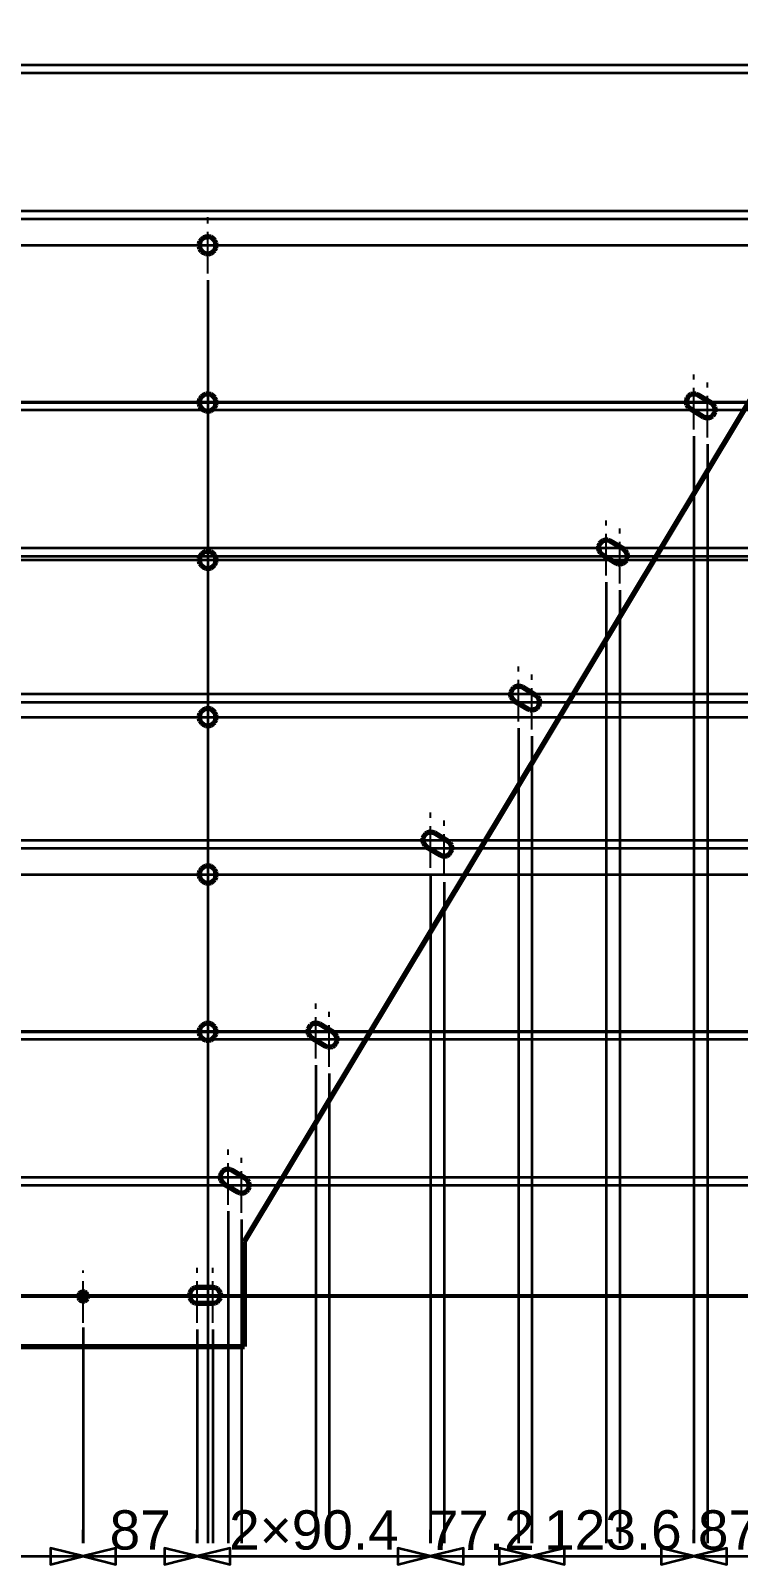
# Model space of a CAD drawing. Header units: millimetres. Extents: x 0 to 420, y 0 to 297.
# Drawn here: x 274 to 328, y 107.5 to 224.5 of the extents above; entities that cross this region are included whole.
import ezdxf
from ezdxf.enums import TextEntityAlignment as Align

# ---------------------------------------------------------------- set-up
doc = ezdxf.new("R2010")
doc.units = ezdxf.units.MM
doc.linetypes.add('CENTER', pattern=[5.08, 3.175, -0.635, 0.635, -0.635])
doc.linetypes.add('DASHED', pattern=[1.524, 1.27, -0.254])
doc.styles.add('GOST', font='Arial')

msp = doc.modelspace()

# ---------------------------------------------------------------- linework, layer by layer
at = {"color": 1, "lineweight": 70}
for p, q in [((290.35, 132.1), (365.09, 256.5)), ((286.96, 208.38), (286.9, 208.2)), ((287.07, 208.54), (286.96, 208.38)), ((287.22, 208.66), (287.07, 208.54)), ((287.4, 208.73), (287.22, 208.66)), ((287.6, 208.75), (287.4, 208.73)), ((287.78, 208.71), (287.6, 208.75)), ((287.95, 208.61), (287.78, 208.71)), ((288.08, 208.47), (287.95, 208.61)), ((288.17, 208.29), (288.08, 208.47)), ((288.2, 208.1), (288.17, 208.29)), ((286.9, 208.2), (286.9, 208)), ((286.9, 208), (286.96, 207.82)), ((286.96, 207.82), (287.07, 207.66)), ((287.07, 207.66), (287.22, 207.54)), ((287.22, 207.54), (287.4, 207.47)), ((287.4, 207.47), (287.6, 207.45)), ((287.6, 207.45), (287.78, 207.49)), ((287.78, 207.49), (287.95, 207.59)), ((287.95, 207.59), (288.08, 207.73)), ((288.08, 207.73), (288.17, 207.91)), ((288.17, 207.91), (288.2, 208.1)), ((287.22, 196.66), (287.07, 196.54)), ((287.4, 196.73), (287.22, 196.66)), ((287.6, 196.75), (287.4, 196.73)), ((287.78, 196.71), (287.6, 196.75)), ((287.95, 196.61), (287.78, 196.71)), ((288.08, 196.47), (287.95, 196.61)), ((324.24, 196.61), (324.12, 196.46)), ((324.4, 196.71), (324.24, 196.61)), ((324.58, 196.75), (324.4, 196.71)), ((324.77, 196.74), (324.58, 196.75)), ((324.94, 196.67), (324.77, 196.74)), ((325.97, 196.05), (324.94, 196.67)), ((286.96, 196.38), (286.9, 196.2)), ((286.9, 196.2), (286.9, 196)), ((286.9, 196), (286.96, 195.82)), ((287.07, 196.54), (286.96, 196.38)), ((286.96, 195.82), (287.07, 195.66)), ((287.07, 195.66), (287.22, 195.54)), ((287.22, 195.54), (287.4, 195.47)), ((287.4, 195.47), (287.6, 195.45)), ((287.6, 195.45), (287.78, 195.49)), ((287.78, 195.49), (287.95, 195.59)), ((287.95, 195.59), (288.08, 195.73)), ((288.17, 196.29), (288.08, 196.47)), ((288.08, 195.73), (288.17, 195.91)), ((288.2, 196.1), (288.17, 196.29)), ((288.17, 195.91), (288.2, 196.1)), ((324.05, 196.29), (324.04, 196.1)), ((324.04, 196.1), (324.08, 195.92)), ((324.12, 196.46), (324.05, 196.29)), ((324.08, 195.92), (324.18, 195.76)), ((324.18, 195.76), (324.33, 195.64)), ((324.33, 195.64), (325.35, 195.02)), ((326.12, 195.93), (325.97, 196.05)), ((326.22, 195.77), (326.12, 195.93)), ((326.18, 195.23), (326.25, 195.4)), ((326.26, 195.59), (326.22, 195.77)), ((326.25, 195.4), (326.26, 195.59)), ((325.35, 195.02), (325.53, 194.95)), ((325.53, 194.95), (325.72, 194.94)), ((325.72, 194.94), (325.9, 194.98)), ((325.9, 194.98), (326.06, 195.08)), ((326.06, 195.08), (326.18, 195.23)), ((317.35, 185.15), (317.34, 184.96)), ((317.34, 184.96), (317.39, 184.78)), ((317.42, 185.32), (317.35, 185.15)), ((317.55, 185.46), (317.42, 185.32)), ((317.7, 185.56), (317.55, 185.46)), ((317.89, 185.61), (317.7, 185.56)), ((318.07, 185.6), (317.89, 185.61)), ((318.25, 185.52), (318.07, 185.6)), ((319.28, 184.91), (318.25, 185.52)), ((319.42, 184.79), (319.28, 184.91)), ((286.96, 184.38), (286.9, 184.2)), ((286.9, 184.2), (286.9, 184)), ((286.9, 184), (286.96, 183.82)), ((287.07, 184.54), (286.96, 184.38)), ((286.96, 183.82), (287.07, 183.66)), ((287.22, 184.66), (287.07, 184.54)), ((287.4, 184.73), (287.22, 184.66)), ((287.6, 184.75), (287.4, 184.73)), ((287.78, 184.71), (287.6, 184.75)), ((287.95, 184.61), (287.78, 184.71)), ((288.08, 184.47), (287.95, 184.61)), ((287.95, 183.59), (288.08, 183.73)), ((288.17, 184.29), (288.08, 184.47)), ((288.08, 183.73), (288.17, 183.91)), ((288.2, 184.1), (288.17, 184.29)), ((288.17, 183.91), (288.2, 184.1)), ((317.39, 184.78), (317.49, 184.62)), ((317.49, 184.62), (317.63, 184.5)), ((317.63, 184.5), (318.66, 183.88)), ((318.66, 183.88), (318.83, 183.81)), ((318.83, 183.81), (319.02, 183.79)), ((319.02, 183.79), (319.2, 183.84)), ((319.2, 183.84), (319.36, 183.94)), ((319.36, 183.94), (319.48, 184.08)), ((319.52, 184.63), (319.42, 184.79)), ((319.48, 184.08), (319.55, 184.26)), ((319.57, 184.44), (319.52, 184.63)), ((319.55, 184.26), (319.57, 184.44)), ((287.07, 183.66), (287.22, 183.54)), ((287.22, 183.54), (287.4, 183.47)), ((287.4, 183.47), (287.6, 183.45)), ((287.6, 183.45), (287.78, 183.49)), ((287.78, 183.49), (287.95, 183.59)), ((311.01, 174.42), (310.85, 174.32)), ((311.19, 174.46), (311.01, 174.42)), ((311.38, 174.45), (311.19, 174.46)), ((311.55, 174.38), (311.38, 174.45)), ((312.58, 173.76), (311.55, 174.38)), ((310.66, 174), (310.65, 173.81)), ((310.65, 173.81), (310.69, 173.63)), ((310.73, 174.18), (310.66, 174)), ((310.69, 173.63), (310.79, 173.47)), ((310.85, 174.32), (310.73, 174.18)), ((310.79, 173.47), (310.93, 173.35)), ((310.93, 173.35), (311.96, 172.73)), ((312.72, 173.64), (312.58, 173.76)), ((312.82, 173.48), (312.72, 173.64)), ((312.87, 173.3), (312.82, 173.48)), ((312.86, 173.11), (312.87, 173.3)), ((286.96, 172.38), (286.9, 172.2)), ((286.9, 172.2), (286.9, 172)), ((286.9, 172), (286.96, 171.82)), ((287.07, 172.54), (286.96, 172.38)), ((287.22, 172.66), (287.07, 172.54)), ((287.4, 172.73), (287.22, 172.66)), ((287.6, 172.75), (287.4, 172.73)), ((287.78, 172.71), (287.6, 172.75)), ((287.95, 172.61), (287.78, 172.71)), ((288.08, 172.47), (287.95, 172.61)), ((288.17, 172.29), (288.08, 172.47)), ((288.2, 172.1), (288.17, 172.29)), ((288.17, 171.91), (288.2, 172.1)), ((311.96, 172.73), (312.14, 172.66)), ((312.14, 172.66), (312.32, 172.65)), ((312.32, 172.65), (312.51, 172.7)), ((312.51, 172.7), (312.67, 172.8)), ((312.67, 172.8), (312.79, 172.94)), ((312.79, 172.94), (312.86, 173.11)), ((286.96, 171.82), (287.07, 171.66)), ((287.07, 171.66), (287.22, 171.54)), ((287.22, 171.54), (287.4, 171.47)), ((287.4, 171.47), (287.6, 171.45)), ((287.6, 171.45), (287.78, 171.49)), ((287.78, 171.49), (287.95, 171.59)), ((287.95, 171.59), (288.08, 171.73)), ((288.08, 171.73), (288.17, 171.91)), ((303.96, 162.86), (303.95, 162.67)), ((303.95, 162.67), (304, 162.49)), ((304.03, 163.03), (303.96, 162.86)), ((304.15, 163.18), (304.03, 163.03)), ((304.31, 163.28), (304.15, 163.18)), ((304.5, 163.32), (304.31, 163.28)), ((304.68, 163.31), (304.5, 163.32)), ((304.86, 163.24), (304.68, 163.31)), ((305.89, 162.62), (304.86, 163.24)), ((304, 162.49), (304.1, 162.33)), ((304.1, 162.33), (304.24, 162.21)), ((304.24, 162.21), (305.27, 161.59)), ((305.27, 161.59), (305.44, 161.52)), ((305.44, 161.52), (305.63, 161.51)), ((305.63, 161.51), (305.81, 161.55)), ((305.81, 161.55), (305.97, 161.65)), ((306.03, 162.5), (305.89, 162.62)), ((305.97, 161.65), (306.09, 161.8)), ((306.13, 162.34), (306.03, 162.5)), ((306.09, 161.8), (306.16, 161.97)), ((306.17, 162.16), (306.13, 162.34)), ((306.16, 161.97), (306.17, 162.16)), ((286.96, 160.38), (286.9, 160.2)), ((287.07, 160.54), (286.96, 160.38)), ((287.22, 160.66), (287.07, 160.54)), ((287.4, 160.73), (287.22, 160.66)), ((287.6, 160.75), (287.4, 160.73)), ((287.78, 160.71), (287.6, 160.75)), ((287.95, 160.61), (287.78, 160.71)), ((288.08, 160.47), (287.95, 160.61)), ((288.17, 160.29), (288.08, 160.47)), ((288.2, 160.1), (288.17, 160.29)), ((286.9, 160.2), (286.9, 160)), ((286.9, 160), (286.96, 159.82)), ((286.96, 159.82), (287.07, 159.66)), ((287.07, 159.66), (287.22, 159.54)), ((287.22, 159.54), (287.4, 159.47)), ((287.4, 159.47), (287.6, 159.45)), ((287.6, 159.45), (287.78, 159.49)), ((287.78, 159.49), (287.95, 159.59)), ((287.95, 159.59), (288.08, 159.73)), ((288.08, 159.73), (288.17, 159.91)), ((288.17, 159.91), (288.2, 160.1)), ((287.22, 148.66), (287.07, 148.54)), ((287.4, 148.73), (287.22, 148.66)), ((287.6, 148.75), (287.4, 148.73)), ((287.78, 148.71), (287.6, 148.75)), ((287.95, 148.61), (287.78, 148.71)), ((288.08, 148.47), (287.95, 148.61)), ((295.4, 148.61), (295.28, 148.46)), ((295.56, 148.7), (295.4, 148.61)), ((295.74, 148.75), (295.56, 148.7)), ((295.93, 148.74), (295.74, 148.75)), ((296.1, 148.67), (295.93, 148.74)), ((297.13, 148.05), (296.1, 148.67)), ((286.96, 148.38), (286.9, 148.2)), ((286.9, 148.2), (286.9, 148)), ((286.9, 148), (286.96, 147.82)), ((287.07, 148.54), (286.96, 148.38)), ((286.96, 147.82), (287.07, 147.66)), ((287.07, 147.66), (287.22, 147.54)), ((287.22, 147.54), (287.4, 147.47)), ((287.4, 147.47), (287.6, 147.45)), ((287.6, 147.45), (287.78, 147.49)), ((287.78, 147.49), (287.95, 147.59)), ((287.95, 147.59), (288.08, 147.73)), ((288.17, 148.29), (288.08, 148.47)), ((288.08, 147.73), (288.17, 147.91)), ((288.2, 148.1), (288.17, 148.29)), ((288.17, 147.91), (288.2, 148.1)), ((295.21, 148.29), (295.19, 148.1)), ((295.19, 148.1), (295.24, 147.92)), ((295.28, 148.46), (295.21, 148.29)), ((295.24, 147.92), (295.34, 147.76)), ((295.34, 147.76), (295.48, 147.64)), ((295.48, 147.64), (296.51, 147.02)), ((297.27, 147.93), (297.13, 148.05)), ((297.37, 147.77), (297.27, 147.93)), ((297.42, 147.59), (297.37, 147.77)), ((297.41, 147.4), (297.42, 147.59)), ((296.51, 147.02), (296.69, 146.95)), ((296.69, 146.95), (296.87, 146.94)), ((296.87, 146.94), (297.06, 146.98)), ((297.06, 146.98), (297.21, 147.08)), ((297.21, 147.08), (297.34, 147.23)), ((297.34, 147.23), (297.41, 147.4)), ((288.51, 137.14), (288.5, 136.96)), ((288.5, 136.96), (288.54, 136.77)), ((288.58, 137.32), (288.51, 137.14)), ((288.7, 137.46), (288.58, 137.32)), ((288.86, 137.56), (288.7, 137.46)), ((289.04, 137.61), (288.86, 137.56)), ((289.23, 137.59), (289.04, 137.61)), ((289.41, 137.52), (289.23, 137.59)), ((290.43, 136.91), (289.41, 137.52)), ((290.58, 136.78), (290.43, 136.91)), ((288.54, 136.77), (288.64, 136.62)), ((288.64, 136.62), (288.79, 136.49)), ((288.79, 136.49), (289.82, 135.88)), ((289.82, 135.88), (289.99, 135.81)), ((289.99, 135.81), (290.18, 135.79)), ((290.18, 135.79), (290.36, 135.84)), ((290.36, 135.84), (290.52, 135.94)), ((290.52, 135.94), (290.64, 136.08)), ((290.68, 136.63), (290.58, 136.78)), ((290.64, 136.08), (290.71, 136.26)), ((290.72, 136.44), (290.68, 136.63)), ((290.71, 136.26), (290.72, 136.44)), ((290.35, 124.1), (290.35, 132.1)), ((277.76, 128.11), (277.7, 127.97)), ((277.7, 127.97), (277.7, 127.83)), ((277.7, 127.83), (277.76, 127.69)), ((277.87, 128.2), (277.76, 128.11)), ((277.76, 127.69), (277.87, 127.6)), ((278.01, 128.25), (277.87, 128.2)), ((277.87, 127.6), (278.01, 127.55)), ((278.16, 128.23), (278.01, 128.25)), ((278.01, 127.55), (278.16, 127.57)), ((278.28, 128.16), (278.16, 128.23)), ((278.16, 127.57), (278.28, 127.64)), ((278.37, 128.04), (278.28, 128.16)), ((278.28, 127.64), (278.37, 127.76)), ((278.4, 127.9), (278.37, 128.04)), ((278.37, 127.76), (278.4, 127.9)), ((286.18, 128.19), (286.15, 128)), ((286.15, 128), (286.18, 127.81)), ((286.26, 128.35), (286.18, 128.19)), ((286.18, 127.81), (286.26, 127.65)), ((286.39, 128.49), (286.26, 128.35)), ((286.26, 127.65), (286.39, 127.51)), ((286.56, 128.57), (286.39, 128.49)), ((286.75, 128.6), (286.56, 128.57)), ((287.95, 128.6), (286.75, 128.6)), ((288.13, 128.57), (287.95, 128.6)), ((288.3, 128.49), (288.13, 128.57)), ((288.43, 128.35), (288.3, 128.49)), ((288.3, 127.51), (288.43, 127.65)), ((288.52, 128.19), (288.43, 128.35)), ((288.43, 127.65), (288.52, 127.81)), ((288.55, 128), (288.52, 128.19)), ((288.52, 127.81), (288.55, 128)), ((286.39, 127.51), (286.56, 127.43)), ((286.56, 127.43), (286.75, 127.4)), ((286.75, 127.4), (287.95, 127.4)), ((287.95, 127.4), (288.13, 127.43)), ((288.13, 127.43), (288.3, 127.51)), ((272.55, 124.1), (290.35, 124.1))]:
    msp.add_line(p, q, dxfattribs=at)
at = {"color": 5, "linetype": 'DASHED', "lineweight": 35}
for p, q in [((290.35, 132.1), (365.09, 256.5)), ((286.9, 208.2), (286.96, 208.38)), ((286.96, 208.38), (287.07, 208.54)), ((287.07, 208.54), (287.22, 208.66)), ((287.22, 208.66), (287.4, 208.73)), ((287.4, 208.73), (287.6, 208.75)), ((287.6, 208.75), (287.78, 208.71)), ((287.78, 208.71), (287.95, 208.61)), ((287.95, 208.61), (288.08, 208.47)), ((288.08, 208.47), (288.17, 208.29)), ((288.17, 208.29), (288.2, 208.1)), ((286.9, 208), (286.9, 208.2)), ((286.96, 207.82), (286.9, 208)), ((287.07, 207.66), (286.96, 207.82)), ((287.22, 207.54), (287.07, 207.66)), ((287.4, 207.47), (287.22, 207.54)), ((287.6, 207.45), (287.4, 207.47)), ((287.78, 207.49), (287.6, 207.45)), ((287.95, 207.59), (287.78, 207.49)), ((288.08, 207.73), (287.95, 207.59)), ((288.17, 207.91), (288.08, 207.73)), ((288.2, 208.1), (288.17, 207.91)), ((287.07, 196.54), (287.22, 196.66)), ((287.22, 196.66), (287.4, 196.73)), ((287.4, 196.73), (287.6, 196.75)), ((287.6, 196.75), (287.78, 196.71)), ((287.78, 196.71), (287.95, 196.61)), ((287.95, 196.61), (288.08, 196.47)), ((324.12, 196.46), (324.24, 196.61)), ((324.24, 196.61), (324.4, 196.71)), ((324.4, 196.71), (324.58, 196.75)), ((324.58, 196.75), (324.77, 196.74)), ((324.77, 196.74), (324.94, 196.67)), ((324.94, 196.67), (325.97, 196.05)), ((286.9, 196.2), (286.96, 196.38)), ((286.9, 196), (286.9, 196.2)), ((286.96, 195.82), (286.9, 196)), ((286.96, 196.38), (287.07, 196.54)), ((287.07, 195.66), (286.96, 195.82)), ((287.22, 195.54), (287.07, 195.66)), ((287.4, 195.47), (287.22, 195.54)), ((287.6, 195.45), (287.4, 195.47)), ((287.78, 195.49), (287.6, 195.45)), ((287.95, 195.59), (287.78, 195.49)), ((288.08, 195.73), (287.95, 195.59)), ((288.08, 196.47), (288.17, 196.29)), ((288.17, 195.91), (288.08, 195.73)), ((288.17, 196.29), (288.2, 196.1)), ((288.2, 196.1), (288.17, 195.91)), ((324.04, 196.1), (324.05, 196.29)), ((324.08, 195.92), (324.04, 196.1)), ((324.05, 196.29), (324.12, 196.46)), ((324.18, 195.76), (324.08, 195.92)), ((324.33, 195.64), (324.18, 195.76)), ((325.35, 195.02), (324.33, 195.64)), ((325.97, 196.05), (326.12, 195.93)), ((326.12, 195.93), (326.22, 195.77)), ((326.25, 195.4), (326.18, 195.23)), ((326.22, 195.77), (326.26, 195.59)), ((326.26, 195.59), (326.25, 195.4)), ((325.53, 194.95), (325.35, 195.02)), ((325.72, 194.94), (325.53, 194.95)), ((325.9, 194.98), (325.72, 194.94)), ((326.06, 195.08), (325.9, 194.98)), ((326.18, 195.23), (326.06, 195.08)), ((317.34, 184.96), (317.35, 185.15)), ((317.39, 184.78), (317.34, 184.96)), ((317.35, 185.15), (317.42, 185.32)), ((317.42, 185.32), (317.55, 185.46)), ((317.55, 185.46), (317.7, 185.56)), ((317.7, 185.56), (317.89, 185.61)), ((317.89, 185.61), (318.07, 185.6)), ((318.07, 185.6), (318.25, 185.52)), ((318.25, 185.52), (319.28, 184.91)), ((319.28, 184.91), (319.42, 184.79)), ((286.9, 184.2), (286.96, 184.38)), ((286.9, 184), (286.9, 184.2)), ((286.96, 183.82), (286.9, 184)), ((286.96, 184.38), (287.07, 184.54)), ((287.07, 183.66), (286.96, 183.82)), ((287.07, 184.54), (287.22, 184.66)), ((287.22, 184.66), (287.4, 184.73)), ((287.4, 184.73), (287.6, 184.75)), ((287.6, 184.75), (287.78, 184.71)), ((287.78, 184.71), (287.95, 184.61)), ((287.95, 184.61), (288.08, 184.47)), ((288.08, 183.73), (287.95, 183.59)), ((288.08, 184.47), (288.17, 184.29)), ((288.17, 183.91), (288.08, 183.73)), ((288.17, 184.29), (288.2, 184.1)), ((288.2, 184.1), (288.17, 183.91)), ((317.49, 184.62), (317.39, 184.78)), ((317.63, 184.5), (317.49, 184.62)), ((318.66, 183.88), (317.63, 184.5)), ((318.83, 183.81), (318.66, 183.88)), ((319.02, 183.79), (318.83, 183.81)), ((319.2, 183.84), (319.02, 183.79)), ((319.36, 183.94), (319.2, 183.84)), ((319.48, 184.08), (319.36, 183.94)), ((319.42, 184.79), (319.52, 184.63)), ((319.55, 184.26), (319.48, 184.08)), ((319.52, 184.63), (319.57, 184.44)), ((319.57, 184.44), (319.55, 184.26)), ((287.22, 183.54), (287.07, 183.66)), ((287.4, 183.47), (287.22, 183.54)), ((287.6, 183.45), (287.4, 183.47)), ((287.78, 183.49), (287.6, 183.45)), ((287.95, 183.59), (287.78, 183.49)), ((310.85, 174.32), (311.01, 174.42)), ((311.01, 174.42), (311.19, 174.46)), ((311.19, 174.46), (311.38, 174.45)), ((311.38, 174.45), (311.55, 174.38)), ((311.55, 174.38), (312.58, 173.76)), ((310.65, 173.81), (310.66, 174)), ((310.69, 173.63), (310.65, 173.81)), ((310.66, 174), (310.73, 174.18)), ((310.79, 173.47), (310.69, 173.63)), ((310.73, 174.18), (310.85, 174.32)), ((310.93, 173.35), (310.79, 173.47)), ((311.96, 172.73), (310.93, 173.35)), ((312.58, 173.76), (312.72, 173.64)), ((312.72, 173.64), (312.82, 173.48)), ((312.82, 173.48), (312.87, 173.3)), ((312.87, 173.3), (312.86, 173.11)), ((286.9, 172.2), (286.96, 172.38)), ((286.9, 172), (286.9, 172.2)), ((286.96, 171.82), (286.9, 172)), ((286.96, 172.38), (287.07, 172.54)), ((287.07, 172.54), (287.22, 172.66)), ((287.22, 172.66), (287.4, 172.73)), ((287.4, 172.73), (287.6, 172.75)), ((287.6, 172.75), (287.78, 172.71)), ((287.78, 172.71), (287.95, 172.61)), ((287.95, 172.61), (288.08, 172.47)), ((288.08, 172.47), (288.17, 172.29)), ((288.17, 172.29), (288.2, 172.1)), ((288.2, 172.1), (288.17, 171.91)), ((312.14, 172.66), (311.96, 172.73)), ((312.32, 172.65), (312.14, 172.66)), ((312.51, 172.7), (312.32, 172.65)), ((312.67, 172.8), (312.51, 172.7)), ((312.79, 172.94), (312.67, 172.8)), ((312.86, 173.11), (312.79, 172.94)), ((287.07, 171.66), (286.96, 171.82)), ((287.22, 171.54), (287.07, 171.66)), ((287.4, 171.47), (287.22, 171.54)), ((287.6, 171.45), (287.4, 171.47)), ((287.78, 171.49), (287.6, 171.45)), ((287.95, 171.59), (287.78, 171.49)), ((288.08, 171.73), (287.95, 171.59)), ((288.17, 171.91), (288.08, 171.73)), ((303.95, 162.67), (303.96, 162.86)), ((304, 162.49), (303.95, 162.67)), ((303.96, 162.86), (304.03, 163.03)), ((304.03, 163.03), (304.15, 163.18)), ((304.15, 163.18), (304.31, 163.28)), ((304.31, 163.28), (304.5, 163.32)), ((304.5, 163.32), (304.68, 163.31)), ((304.68, 163.31), (304.86, 163.24)), ((304.86, 163.24), (305.89, 162.62)), ((304.1, 162.33), (304, 162.49)), ((304.24, 162.21), (304.1, 162.33)), ((305.27, 161.59), (304.24, 162.21)), ((305.44, 161.52), (305.27, 161.59)), ((305.63, 161.51), (305.44, 161.52)), ((305.81, 161.55), (305.63, 161.51)), ((305.97, 161.65), (305.81, 161.55)), ((305.89, 162.62), (306.03, 162.5)), ((306.09, 161.8), (305.97, 161.65)), ((306.03, 162.5), (306.13, 162.34)), ((306.16, 161.97), (306.09, 161.8)), ((306.13, 162.34), (306.17, 162.16)), ((306.17, 162.16), (306.16, 161.97)), ((286.9, 160.2), (286.96, 160.38)), ((286.96, 160.38), (287.07, 160.54)), ((287.07, 160.54), (287.22, 160.66)), ((287.22, 160.66), (287.4, 160.73)), ((287.4, 160.73), (287.6, 160.75)), ((287.6, 160.75), (287.78, 160.71)), ((287.78, 160.71), (287.95, 160.61)), ((287.95, 160.61), (288.08, 160.47)), ((288.08, 160.47), (288.17, 160.29)), ((288.17, 160.29), (288.2, 160.1)), ((286.9, 160), (286.9, 160.2)), ((286.96, 159.82), (286.9, 160)), ((287.07, 159.66), (286.96, 159.82)), ((287.22, 159.54), (287.07, 159.66)), ((287.4, 159.47), (287.22, 159.54)), ((287.6, 159.45), (287.4, 159.47)), ((287.78, 159.49), (287.6, 159.45)), ((287.95, 159.59), (287.78, 159.49)), ((288.08, 159.73), (287.95, 159.59)), ((288.17, 159.91), (288.08, 159.73)), ((288.2, 160.1), (288.17, 159.91)), ((287.07, 148.54), (287.22, 148.66)), ((287.22, 148.66), (287.4, 148.73)), ((287.4, 148.73), (287.6, 148.75)), ((287.6, 148.75), (287.78, 148.71)), ((287.78, 148.71), (287.95, 148.61)), ((287.95, 148.61), (288.08, 148.47)), ((295.28, 148.46), (295.4, 148.61)), ((295.4, 148.61), (295.56, 148.7)), ((295.56, 148.7), (295.74, 148.75)), ((295.74, 148.75), (295.93, 148.74)), ((295.93, 148.74), (296.1, 148.67)), ((296.1, 148.67), (297.13, 148.05)), ((286.9, 148.2), (286.96, 148.38)), ((286.9, 148), (286.9, 148.2)), ((286.96, 147.82), (286.9, 148)), ((286.96, 148.38), (287.07, 148.54)), ((287.07, 147.66), (286.96, 147.82)), ((287.22, 147.54), (287.07, 147.66)), ((287.4, 147.47), (287.22, 147.54)), ((287.6, 147.45), (287.4, 147.47)), ((287.78, 147.49), (287.6, 147.45)), ((287.95, 147.59), (287.78, 147.49)), ((288.08, 147.73), (287.95, 147.59)), ((288.08, 148.47), (288.17, 148.29)), ((288.17, 147.91), (288.08, 147.73)), ((288.17, 148.29), (288.2, 148.1)), ((288.2, 148.1), (288.17, 147.91)), ((295.19, 148.1), (295.21, 148.29)), ((295.24, 147.92), (295.19, 148.1)), ((295.21, 148.29), (295.28, 148.46)), ((295.34, 147.76), (295.24, 147.92)), ((295.48, 147.64), (295.34, 147.76)), ((296.51, 147.02), (295.48, 147.64)), ((297.13, 148.05), (297.27, 147.93)), ((297.27, 147.93), (297.37, 147.77)), ((297.37, 147.77), (297.42, 147.59)), ((297.42, 147.59), (297.41, 147.4)), ((296.69, 146.95), (296.51, 147.02)), ((296.87, 146.94), (296.69, 146.95)), ((297.06, 146.98), (296.87, 146.94)), ((297.21, 147.08), (297.06, 146.98)), ((297.34, 147.23), (297.21, 147.08)), ((297.41, 147.4), (297.34, 147.23)), ((288.5, 136.96), (288.51, 137.14)), ((288.54, 136.77), (288.5, 136.96)), ((288.51, 137.14), (288.58, 137.32)), ((288.58, 137.32), (288.7, 137.46)), ((288.7, 137.46), (288.86, 137.56)), ((288.86, 137.56), (289.04, 137.61)), ((289.04, 137.61), (289.23, 137.59)), ((289.23, 137.59), (289.41, 137.52)), ((289.41, 137.52), (290.43, 136.91)), ((290.43, 136.91), (290.58, 136.78)), ((288.64, 136.62), (288.54, 136.77)), ((288.79, 136.49), (288.64, 136.62)), ((289.82, 135.88), (288.79, 136.49)), ((289.99, 135.81), (289.82, 135.88)), ((290.18, 135.79), (289.99, 135.81)), ((290.36, 135.84), (290.18, 135.79)), ((290.52, 135.94), (290.36, 135.84)), ((290.64, 136.08), (290.52, 135.94)), ((290.58, 136.78), (290.68, 136.63)), ((290.71, 136.26), (290.64, 136.08)), ((290.68, 136.63), (290.72, 136.44)), ((290.72, 136.44), (290.71, 136.26)), ((290.35, 124.1), (290.35, 132.1)), ((277.7, 127.97), (277.76, 128.11)), ((277.7, 127.83), (277.7, 127.97)), ((277.76, 127.69), (277.7, 127.83)), ((277.76, 128.11), (277.87, 128.2)), ((277.87, 127.6), (277.76, 127.69)), ((277.87, 128.2), (278.01, 128.25)), ((278.01, 127.55), (277.87, 127.6)), ((278.01, 128.25), (278.16, 128.23)), ((278.16, 127.57), (278.01, 127.55)), ((278.16, 128.23), (278.28, 128.16)), ((278.28, 127.64), (278.16, 127.57)), ((278.28, 128.16), (278.37, 128.04)), ((278.37, 127.76), (278.28, 127.64)), ((278.37, 128.04), (278.4, 127.9)), ((278.4, 127.9), (278.37, 127.76)), ((286.15, 128), (286.18, 128.19)), ((286.18, 127.81), (286.15, 128)), ((286.18, 128.19), (286.26, 128.35)), ((286.26, 127.65), (286.18, 127.81)), ((286.26, 128.35), (286.39, 128.49)), ((286.39, 127.51), (286.26, 127.65)), ((286.39, 128.49), (286.56, 128.57)), ((286.56, 128.57), (286.75, 128.6)), ((286.75, 128.6), (287.95, 128.6)), ((287.95, 128.6), (288.13, 128.57)), ((288.13, 128.57), (288.3, 128.49)), ((288.3, 128.49), (288.43, 128.35)), ((288.43, 127.65), (288.3, 127.51)), ((288.43, 128.35), (288.52, 128.19)), ((288.52, 127.81), (288.43, 127.65)), ((288.52, 128.19), (288.55, 128)), ((288.55, 128), (288.52, 127.81)), ((286.56, 127.43), (286.39, 127.51)), ((286.75, 127.4), (286.56, 127.43)), ((287.95, 127.4), (286.75, 127.4)), ((288.13, 127.43), (287.95, 127.4)), ((288.3, 127.51), (288.13, 127.43)), ((272.55, 124.1), (290.35, 124.1))]:
    msp.add_line(p, q, dxfattribs=at)
at = {"color": 7, "lineweight": 35}
for p, q in [((91.58, 221.25), (380.09, 221.25)), ((92.61, 221.87), (380.09, 221.87)), ((99.3, 210.73), (380.09, 210.73)), ((98.28, 210.11), (380.09, 210.11)), ((145.2, 208.1), (380.09, 208.1)), ((290.2, 208.1), (380.09, 208.1)), ((287.55, 205.45), (287.55, 109.1)), ((107.03, 195.54), (380.09, 195.54)), ((108.06, 196.15), (380.09, 196.15)), ((145.2, 196.1), (380.09, 196.1)), ((290.2, 196.1), (380.09, 196.1)), ((327.23, 196.15), (380.09, 196.15)), ((287.55, 193.45), (287.55, 109.1)), ((324.63, 193.55), (324.63, 109.1)), ((325.66, 192.94), (325.66, 109.1)), ((114.76, 185.01), (380.09, 185.01)), ((320.54, 185.01), (380.09, 185.01)), ((113.73, 184.39), (380.09, 184.39)), ((145.2, 184.1), (380.09, 184.1)), ((290.2, 184.1), (380.09, 184.1)), ((321.57, 184.39), (380.09, 184.39)), ((287.55, 181.45), (287.55, 109.1)), ((317.94, 182.41), (317.94, 109.1)), ((318.97, 181.79), (318.97, 109.1)), ((120.42, 173.25), (380.09, 173.25)), ((121.45, 173.87), (380.09, 173.87)), ((313.84, 173.87), (380.09, 173.87)), ((314.87, 173.25), (380.09, 173.25)), ((145.2, 172.1), (380.09, 172.1)), ((290.2, 172.1), (380.09, 172.1)), ((311.24, 171.27), (311.24, 109.1)), ((312.27, 170.65), (312.27, 109.1)), ((287.55, 169.45), (287.55, 109.1)), ((128.15, 162.72), (380.09, 162.72)), ((307.15, 162.72), (380.09, 162.72)), ((127.12, 162.11), (380.09, 162.11)), ((308.18, 162.11), (380.09, 162.11)), ((145.2, 160.1), (380.09, 160.1)), ((290.2, 160.1), (380.09, 160.1)), ((304.55, 160.12), (304.55, 109.1)), ((305.58, 159.51), (305.58, 109.1)), ((287.55, 157.45), (287.55, 109.1)), ((135.87, 147.53), (380.09, 147.53)), ((136.9, 148.15), (380.09, 148.15)), ((145.2, 148.1), (380.09, 148.1)), ((290.2, 148.1), (380.09, 148.1)), ((298.39, 148.15), (380.09, 148.15)), ((299.42, 147.53), (380.09, 147.53)), ((287.55, 145.45), (287.55, 109.1)), ((295.79, 145.55), (295.79, 109.1)), ((296.82, 144.93), (296.82, 109.1)), ((143.6, 137.01), (380.09, 137.01)), ((291.7, 137.01), (380.09, 137.01)), ((142.57, 136.39), (380.09, 136.39)), ((292.73, 136.39), (380.09, 136.39)), ((289.1, 134.41), (289.1, 109.1)), ((290.13, 133.79), (290.13, 109.1)), ((144.75, 128), (380.09, 128)), ((145.95, 128), (380.09, 128)), ((154.4, 127.9), (380.09, 127.9)), ((280.4, 127.9), (380.09, 127.9)), ((289.35, 128), (380.09, 128)), ((290.55, 128), (380.09, 128)), ((278.05, 125.55), (278.05, 109.1)), ((286.75, 125.4), (286.75, 109.1)), ((287.95, 125.4), (287.95, 109.1)), ((278.05, 109.1), (278.05, 110.1)), ((278.05, 109.1), (278.05, 110.1)), ((286.75, 109.1), (286.75, 110.1)), ((286.75, 109.1), (286.75, 110.1)), ((304.55, 109.1), (304.55, 110.1)), ((304.55, 109.1), (304.55, 110.1)), ((312.27, 109.1), (312.27, 110.1)), ((312.27, 109.1), (312.27, 110.1)), ((324.63, 109.1), (324.63, 110.1)), ((324.63, 109.1), (324.63, 110.1)), ((152.05, 108.1), (278.05, 108.1)), ((278.05, 108.1), (286.75, 108.1)), ((286.75, 108.1), (304.55, 108.1)), ((304.55, 108.1), (312.27, 108.1)), ((312.27, 108.1), (324.63, 108.1)), ((324.63, 108.1), (333.39, 108.1))]:
    msp.add_line(p, q, dxfattribs=at)
at = {"color": 4, "linetype": 'CENTER', "lineweight": 25}
for p, q in [((287.55, 205.95), (287.55, 210.25)), ((285.4, 208.1), (289.7, 208.1)), ((287.55, 193.95), (287.55, 198.25)), ((324.63, 194.05), (324.63, 198.25)), ((325.66, 193.44), (325.66, 197.64)), ((285.4, 196.1), (289.7, 196.1)), ((322.53, 196.15), (326.73, 196.15)), ((323.56, 195.54), (327.76, 195.54)), ((287.55, 181.95), (287.55, 186.25)), ((317.94, 182.91), (317.94, 187.11)), ((318.97, 182.29), (318.97, 186.49)), ((315.84, 185.01), (320.04, 185.01)), ((285.4, 184.1), (289.7, 184.1)), ((316.87, 184.39), (321.07, 184.39)), ((311.24, 171.77), (311.24, 175.97)), ((312.27, 171.15), (312.27, 175.35)), ((287.55, 169.95), (287.55, 174.25)), ((309.14, 173.87), (313.34, 173.87)), ((310.17, 173.25), (314.37, 173.25)), ((285.4, 172.1), (289.7, 172.1)), ((304.55, 160.62), (304.55, 164.82)), ((305.58, 160.01), (305.58, 164.21)), ((302.45, 162.72), (306.65, 162.72)), ((287.55, 157.95), (287.55, 162.25)), ((303.48, 162.11), (307.68, 162.11)), ((285.4, 160.1), (289.7, 160.1)), ((287.55, 145.95), (287.55, 150.25)), ((295.79, 146.05), (295.79, 150.25)), ((296.82, 145.43), (296.82, 149.63)), ((285.4, 148.1), (289.7, 148.1)), ((293.69, 148.15), (297.89, 148.15)), ((294.72, 147.53), (298.92, 147.53)), ((289.1, 134.91), (289.1, 139.11)), ((290.13, 134.29), (290.13, 138.49)), ((287, 137.01), (291.2, 137.01)), ((288.03, 136.39), (292.23, 136.39)), ((278.05, 125.9), (278.05, 129.9)), ((286.75, 125.9), (286.75, 130.1)), ((287.95, 125.9), (287.95, 130.1)), ((276.05, 127.9), (280.05, 127.9)), ((284.65, 128), (288.85, 128)), ((285.85, 128), (290.05, 128))]:
    msp.add_line(p, q, dxfattribs=at)
at = {"color": 7, "lineweight": 35}
for points in [[(278.05, 108.1), (275.55, 108.72), (275.55, 107.47)], [(278.05, 108.1), (280.55, 107.47), (280.55, 108.72)], [(286.75, 108.1), (284.25, 108.72), (284.25, 107.47)], [(286.75, 108.1), (289.25, 107.47), (289.25, 108.72)], [(304.55, 108.1), (302.05, 108.72), (302.05, 107.47)], [(304.55, 108.1), (307.05, 107.47), (307.05, 108.72)], [(312.27, 108.1), (309.77, 108.72), (309.77, 107.47)], [(312.27, 108.1), (314.77, 107.47), (314.77, 108.72)], [(324.63, 108.1), (322.13, 108.72), (322.13, 107.47)], [(324.63, 108.1), (327.13, 107.47), (327.13, 108.72)]]:
    msp.add_lwpolyline(points, close=True, dxfattribs=at)

# ---------------------------------------------------------------- texts
at = {"color": 7, "style": 'GOST'}
for s, p in [('87', (282.4, 110.1)), ('2×90.4', (295.65, 110.1)), ('77.2', (308.41, 110.1)), ('123.6', (318.45, 110.1)), ('87.6', (329.01, 110.1))]:
    msp.add_text(s, height=3, dxfattribs=at).set_placement(p, align=Align.MIDDLE)

doc.saveas('drawing.dxf')
